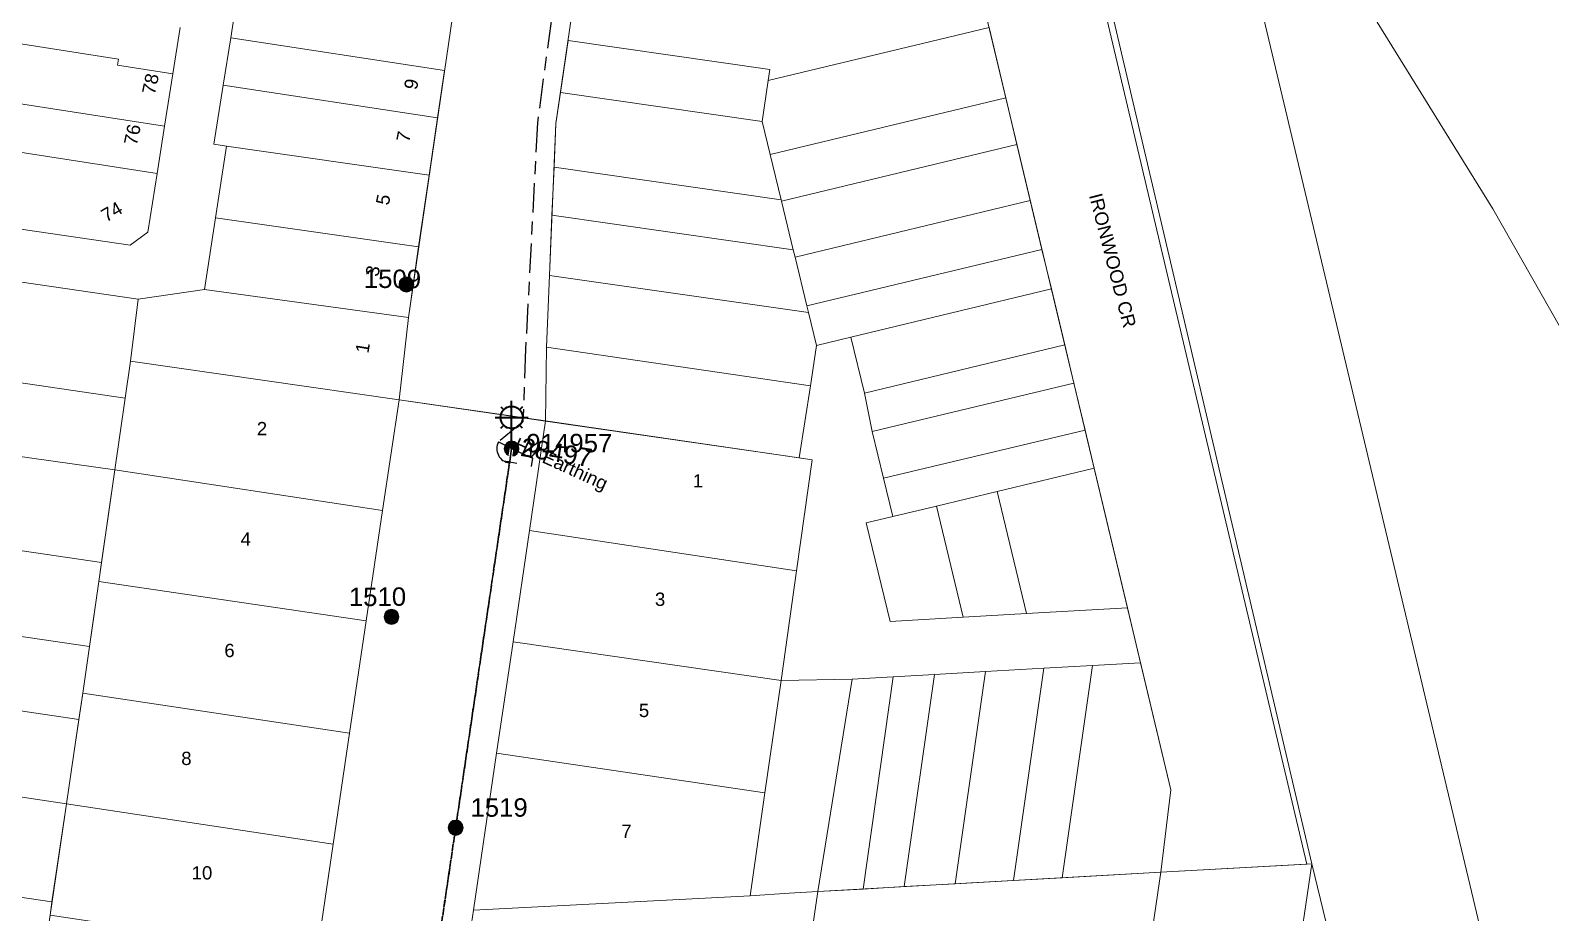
# Model space of a CAD drawing. Header units: metres. Extents: x 305195 to 306755, y 6261447 to 6263623.
# Drawn here: x 305777.4 to 305983.4, y 6262472.4 to 6262592 of the extents above; entities that cross this region are included whole.
import ezdxf
from ezdxf.enums import TextEntityAlignment as Align

# ---------------------------------------------------------------- set-up
doc = ezdxf.new("R2010")
doc.units = ezdxf.units.M
doc.linetypes.add('Cable Exist OH', pattern=[1, 1, 0])
doc.linetypes.add('Cable Exist UG', pattern=[8.2, 4, -1.2, 1.8, -1.2])
doc.layers.get('0').update_dxf_attribs({"color": 6})
doc.layers.add('Cadastre Land Parcels_SP_EXT', color=9, linetype='Continuous', lineweight=5)
doc.layers.add('Cadastre Roads_SP_EXT', color=9, linetype='Continuous', lineweight=5)
for name, color, linetype in [('Equip_SP_SL_EXT', 7, 'Continuous'), ('Mains_HV_EXT', 7, 'Continuous'), ('Mains_LV_EXT', 7, 'Continuous'), ('Mains_SL_EXT', 7, 'Continuous'), ('SupportsOH_SP_TR_HV_LV_SL_EXT', 7, 'Continuous')]:
    doc.layers.add(name, color=color, linetype=linetype)
doc.styles.add('iecARIAL', font='arial.ttf', dxfattribs={"height": 2})
doc.styles.add('POLE_LABEL', font='arial.ttf')
doc.styles.get("Standard").update_dxf_attribs({"font": 'arial.ttf'})
doc.linetypes.add('Cable E UG', pattern='A,6,-0.5,["E",Standard,S=1.7,R=0,X=0.5,Y=-1],-2.9', length=9.4)

# ---------------------------------------------------------------- blocks, each defined once
blk = doc.blocks.new('SL_LANTERN_EXT')
at = {"lineweight": 40}
for p, q in [((0, 1.97), (0, 6.47)), ((-2.25, 4.22), (2.25, 4.22)), ((-1.46, 5.68), (-1.06, 5.28)), ((1.46, 5.68), (1.06, 5.28)), ((-1.46, 2.76), (-1.06, 3.16)), ((0, 0), (0, 2.72)), ((1.46, 2.76), (1.06, 3.16))]:
    blk.add_line(p, q, dxfattribs=at)
blk.add_circle((0, 4.22), 1.5, dxfattribs=at)
at = {"style": 'iecARIAL', "flags": 8}
blk.add_attdef('ASSET_NUM', (1.5, 1.5), '', height=2.5, dxfattribs=at)
for tag, p, height, flags in [('OPERATING_VOLTAGE', (0.98, -1.65), 0.2, 9), ('ORIENTATION', (0.98, -1.85), 0.2, 9), ('OWNED_BY', (0.98, -2.05), 0.2, 9), ('STATE', (0.98, -2.25), 0.2, 9), ('CONSTRUCTED_VOLTAGE', (0.98, -0.65), 0.2, 9), ('CONTROL_TYPE', (0.98, -0.85), 0.2, 9), ('LANTERN_PURPOSE', (0.98, -1.05), 0.2, 9), ('LANTERN_TYPE', (0.98, -1.25), 0.2, 9), ('NO_PHASES', (0.98, -1.45), 0.2, 9), ('LNUMBER', (2.18, -3.25), 2.5, 8), ('USAGE', (0.98, -2.45), 0.2, 9), ('CEXIST', (0.98, -2.65), 0.2, 9), ('CNEW', (0.98, -2.85), 0.2, 9), ('CNUMBER', (0.98, -3.05), 0.2, 9), ('CREMOVE', (0.98, -3.25), 0.2, 9), ('CREPLACE', (0.98, -3.45), 0.2, 9), ('LKINGHEIGHT', (0.98, -3.65), 0.2, 9), ('LBRACKET', (0.98, -3.85), 0.2, 9), ('LBRACKETVOCAB', (0.98, -4.05), 0.2, 9), ('LCATEGORY', (0.98, -4.25), 0.2, 9), ('LCHARGE1', (0.98, -4.45), 0.2, 9), ('LCHARGE1PERCENT', (0.98, -4.65), 0.2, 9), ('LCHARGE2', (0.98, -4.85), 0.2, 9), ('LCHARGE2PERCENT', (0.98, -5.05), 0.2, 9), ('LCHARGE3', (0.98, -5.25), 0.2, 9), ('LCHARGE3PERCENT', (0.98, -5.45), 0.2, 9), ('LEXIST', (0.98, -5.65), 0.2, 9), ('LLAMP', (0.98, -5.85), 0.2, 9), ('LLAMPVOCAB', (0.98, -6.05), 0.2, 9), ('LMAST', (0.98, -6.25), 0.2, 9), ('LMASTVOCAB', (0.98, -6.45), 0.2, 9), ('LNEW', (0.98, -6.65), 0.2, 9), ('LANTNUMBER', (0.98, -6.85), 0.2, 9), ('LOUTREACH', (0.98, -7.25), 0.2, 9), ('LOUTREACHVOCAB', (0.98, -7.45), 0.2, 9), ('LRATECODE', (0.98, -7.65), 0.2, 9), ('LREMOVE', (0.98, -7.85), 0.2, 9), ('LREPLACE', (0.98, -8.05), 0.2, 9), ('LTYPE', (0.98, -8.25), 0.2, 9), ('STREETNAME', (0.98, -9.25), 0.2, 9), ('SUBURB', (0.98, -9.45), 0.2, 1), ('LTYPEVOCAB', (0.98, -8.45), 0.2, 9), ('LEGEND', (0.98, -8.65), 0.2, 9), ('LOCATION', (0.98, -8.85), 0.2, 9), ('NOTES', (0.98, -9.05), 0.2, 9)]:
    blk.add_attdef(tag, p, '', height=height, dxfattribs=dict(flags=flags))
blk = doc.blocks.new('POLE_EXT')
blk.add_hatch(color=256).paths.add_polyline_path([(-1, 0, 1), (1, 0, 1)])
blk.add_lwpolyline([(-1, 0, 1), (1, 0, 1)], format="xyb", close=True)
for tag, height, flags, p in [('pNumber', 2.5, 8, (-17.84, 2.07)), ('OWNED_BY', 0.2, 9, (1.35, -0.4)), ('SPECIAL_USE', 0.2, 9, (1.35, -0.8)), ('STATE', 0.2, 9, (1.35, -1)), ('cLV', 0.2, 9, (1.35, -1.4)), ('hDepth', 0.2, 9, (1.35, -1.6)), ('hDia', 0.2, 9, (1.35, -1.8)), ('cHV', 0.2, 9, (1.35, -2)), ('PARENT', 0.2, 9, (1.35, -0.6)), ('USAGE', 0.2, 9, (1.35, -1.2)), ('cLinedev', 0.2, 9, (1.35, -3.4)), ('pExisting', 0.2, 9, (1.35, -3.8)), ('LBRACKET', 0.2, 9, (1.35, -2.2)), ('LExisting', 0.2, 9, (1.35, -2.4)), ('LANTNUMBER', 0.2, 9, (1.35, -2.6)), ('LOther', 0.2, 9, (1.35, -2.8)), ('LRemove', 0.2, 9, (1.35, -3)), ('LEGEND', 0.2, 9, (1.35, -3.2)), ('LOCATION', 0.2, 9, (1.35, -3.6)), ('PFNUMBER', 0.2, 9, (1.35, -4)), ('NEWPFNUMBER', 0.2, 9, (1.35, -4.2)), ('pFooting', 0.2, 9, (1.35, -4.4)), ('pNew', 0.2, 9, (1.35, -4.6)), ('pRelocate', 0.2, 9, (1.35, -5)), ('pRemove', 0.2, 9, (1.35, -5.2)), ('pReplace', 0.2, 9, (1.35, -5.4)), ('pStay', 0.2, 9, (1.35, -5.6)), ('pType', 0.2, 9, (1.35, -5.8)), ('cspan', 0.2, 9, (1.35, -6)), ('STREETNAME', 0.2, 9, (1.35, -6.2)), ('SUBURB', 0.2, 9, (1.35, -6.4)), ('OPERATED_BY', 0.2, 9, (1.36, -7.01)), ('NOTES', 0.2, 9, (1.35, -6.6)), ('MAINTAINED_BY', 0.2, 9, (1.36, -6.81))]:
    blk.add_attdef(tag, text='', height=height, dxfattribs=dict(flags=flags)).set_placement(p, align=Align.MIDDLE_LEFT)
at = {"style": 'POLE_LABEL'}
for tag, height, flags, p in [('ASSET_NUM', 2.5, 8, (2, 2)), ('STRUCTURE_PLANT_NUMBER', 0.2, 9, (1.35, 0.03)), ('STREET_CODE', 0.2, 9, (1.35, -0.2))]:
    blk.add_attdef(tag, text='', height=height, dxfattribs=dict(at, flags=flags)).set_placement(p, align=Align.MIDDLE_LEFT)
at = {"flags": 1}
blk.add_attdef('Z', (1.35, -7.33), '', height=0.2, dxfattribs=at)
blk = doc.blocks.new('End Shackle_EXT')
at = {"flags": 9}
for tag, p in [('USAGE', (0, -1.4)), ('NOTES', (0, -1.6))]:
    blk.add_attdef(tag, text='', height=0.2, dxfattribs=at).set_placement(p, align=Align.MIDDLE_LEFT)
blk.add_wipeout([(0, 0.25), (1.81, 0.25), (1.82, -0.25), (0, -0.25)])
blk.add_line((1.81, -1), (1.81, 1))
at = {"flags": 1}
blk.add_attdef('Z', (0, 0), '', height=0.2, dxfattribs=at)
at = {"flags": 9}
for tag, p in [('CONNECTOR_TYPE', (0, 0)), ('CONSTRUCTED_VOLTAGE', (0, -0.2)), ('OPERATING_VOLTAGE', (0, -0.6)), ('ORIENTATION', (0, -0.8)), ('OWNED_BY', (0, -1)), ('STATE', (0, -1.2)), ('NO_PHASES', (0, -0.4))]:
    blk.add_attdef(tag, text='', height=0.2, dxfattribs=at).set_placement(p, align=Align.MIDDLE_LEFT)

msp = doc.modelspace()

# ---------------------------------------------------------------- linework, layer by layer
at = {"layer": 'Cadastre Land Parcels_SP_EXT', "linetype": 'Continuous'}
for points in [[(305817.35, 6262970.3), (305852.17, 6262858.62), (305855.06, 6262848.58), (305869.22, 6262799.23), (305892.99, 6262716.37), (305894.7, 6262710.17), (305912.28, 6262643.37), (305913.73, 6262637.84), (305951, 6262478.95), (305966.45, 6262415.33), (305972.53, 6262389.92), (305977.14, 6262370.7), (305981.07, 6262354.42), (305982.05, 6262350.28), (305985.05, 6262335.97), (305993, 6262389.57), (305993, 6262389.57), (305990.03, 6262402.1), (305931.13, 6262649.83), (305921.43, 6262688.88), (305911.26, 6262727.81), (305891.28, 6262800.43), (305881.47, 6262834.95), (305858.46, 6262912.33)], [(305797.64, 6262592.37), (305796.66, 6262586.09), (305795.55, 6262578.99), (305794.54, 6262572.57), (305793.29, 6262564.63), (305790.89, 6262562.87), (305765.21, 6262566.61), (305764.1, 6262559.6), (305791.96, 6262555.53), (305800.96, 6262556.84), (305802.45, 6262566.56), (305803.94, 6262576.29), (305802.23, 6262576.56), (305803.5, 6262584.54), (305804.51, 6262590.96), (305805.27, 6262596.04)]]:
    msp.add_lwpolyline(points, dxfattribs=at)
for points in [[(306040.91, 6262852.41), (305893.53, 6262872.68), (305909.62, 6262804.72), (305959.87, 6262593.1), (305975.55, 6262567.8), (305992.59, 6262537.83), (306002.8, 6262522.58), (305999.73, 6262501.24), (306003.93, 6262495.25), (306007.85, 6262489.17), (306011.34, 6262512.94), (306015.81, 6262544.06), (306020.33, 6262574.68), (306025.55, 6262610.19), (306014.83, 6262618.29), (306038.06, 6262832.41), (306040.91, 6262852.41)], [(305951, 6262478.95), (305913.73, 6262637.84), (305912.28, 6262643.37), (305894.7, 6262710.17), (305892.99, 6262716.37), (305892.94, 6262716.56), (305869.22, 6262799.23), (305865.92, 6262810.75), (305865.43, 6262810.54), (305892.31, 6262716.42), (305906.18, 6262664.38), (305911.49, 6262643.26), (305950.35, 6262478.91), (305951, 6262478.95)], [(306003.69, 6262495.58), (305999.73, 6262501.24), (306002.8, 6262522.58), (305992.59, 6262537.83), (305975.55, 6262567.8), (305959.87, 6262593.1), (305909.62, 6262804.72), (305891.28, 6262800.43), (305911.26, 6262727.81), (305921.43, 6262688.88), (305931.13, 6262649.83), (305990.03, 6262402.1), (306003.69, 6262495.58)], [(305909.55, 6262582.84), (305907.28, 6262592.39), (305877.34, 6262585.18), (305876.54, 6262579.61), (305877.62, 6262575.15), (305909.55, 6262582.84)], [(305796.66, 6262586.09), (305789.16, 6262587.27), (305789.29, 6262588.08), (305769.08, 6262591.22), (305767.83, 6262583.3), (305795.55, 6262578.99), (305796.66, 6262586.09)], [(305833.47, 6262586.55), (305804.51, 6262590.96), (305803.5, 6262584.54), (305832.53, 6262580.1), (305833.47, 6262586.55)], [(305877.34, 6262585.18), (305877.55, 6262586.66), (305850.22, 6262590.59), (305849.19, 6262583.55), (305876.54, 6262579.61), (305877.34, 6262585.18)], [(305832.53, 6262580.1), (305803.5, 6262584.54), (305802.23, 6262576.56), (305803.94, 6262576.29), (305831.4, 6262572.35), (305832.53, 6262580.1)], [(305795.55, 6262578.99), (305767.83, 6262583.3), (305766.82, 6262576.88), (305794.54, 6262572.57), (305795.55, 6262578.99)], [(305877.62, 6262575.15), (305876.54, 6262579.61), (305849.19, 6262583.55), (305848.58, 6262579.33), (305848.32, 6262573.44), (305879.1, 6262569.02), (305877.62, 6262575.15)], [(305911.06, 6262576.52), (305909.55, 6262582.84), (305877.62, 6262575.15), (305879.1, 6262569.02), (305879.14, 6262568.83), (305911.06, 6262576.52)], [(305793.29, 6262564.63), (305794.54, 6262572.57), (305766.82, 6262576.88), (305765.21, 6262566.61), (305790.89, 6262562.87), (305793.29, 6262564.63)], [(305831.4, 6262572.35), (305803.94, 6262576.29), (305802.45, 6262566.56), (305829.97, 6262562.63), (305831.4, 6262572.35)], [(305912.87, 6262568.91), (305911.06, 6262576.52), (305879.14, 6262568.83), (305880.74, 6262562.22), (305880.98, 6262561.23), (305912.87, 6262568.91)], [(305879.14, 6262568.83), (305879.1, 6262569.02), (305848.32, 6262573.44), (305848.04, 6262566.91), (305880.74, 6262562.22), (305879.14, 6262568.83)], [(305914.45, 6262562.28), (305912.87, 6262568.91), (305880.98, 6262561.23), (305882.58, 6262554.61), (305914.45, 6262562.28)], [(305829.97, 6262562.63), (305802.45, 6262566.56), (305800.96, 6262556.84), (305828.58, 6262553.06), (305829.97, 6262562.63)], [(305882.58, 6262554.61), (305880.98, 6262561.23), (305880.74, 6262562.22), (305848.04, 6262566.91), (305847.7, 6262558.76), (305882.79, 6262553.73), (305882.58, 6262554.61)], [(305888.54, 6262550.39), (305915.73, 6262556.93), (305914.45, 6262562.28), (305882.58, 6262554.61), (305882.79, 6262553.73), (305883.87, 6262549.26), (305888.54, 6262550.39)], [(305790.94, 6262547.13), (305791.96, 6262555.53), (305764.1, 6262559.6), (305763.99, 6262558.63), (305763.87, 6262557.67), (305763.74, 6262556.7), (305763.61, 6262555.74), (305763.47, 6262554.77), (305762.22, 6262546.22), (305790.22, 6262542.12), (305790.94, 6262547.13)], [(305883.87, 6262549.26), (305882.79, 6262553.73), (305847.7, 6262558.76), (305847.28, 6262549.03), (305883.08, 6262543.77), (305883.87, 6262549.26)], [(305828.58, 6262553.06), (305800.96, 6262556.84), (305791.96, 6262555.53), (305790.94, 6262547.13), (305827.31, 6262541.9), (305828.58, 6262553.06)], [(305917.54, 6262549.33), (305915.73, 6262556.93), (305888.54, 6262550.39), (305890.38, 6262542.79), (305917.54, 6262549.33)], [(305890.62, 6262525.2), (305894.25, 6262526.07), (305892.99, 6262531.26), (305891.45, 6262537.6), (305890.38, 6262542.79), (305888.54, 6262550.39), (305883.87, 6262549.26), (305883.08, 6262543.77), (305881.52, 6262534), (305883.29, 6262533.74), (305881.16, 6262518.72), (305879.08, 6262503.83), (305888.71, 6262504.01), (305894.3, 6262504.33), (305899.88, 6262504.65), (305906.79, 6262505.05), (305914.71, 6262505.5), (305921.3, 6262505.88), (305927.82, 6262506.23), (305926.04, 6262513.67), (305912.36, 6262512.9), (305903.78, 6262512.41), (305893.87, 6262511.84), (305890.62, 6262525.2)], [(305918.78, 6262544.14), (305917.54, 6262549.33), (305890.38, 6262542.79), (305891.45, 6262537.6), (305918.78, 6262544.14)], [(305827.31, 6262541.9), (305790.94, 6262547.13), (305788.81, 6262532.4), (305825.09, 6262526.89), (305827.31, 6262541.9)], [(305883.08, 6262543.77), (305847.28, 6262549.03), (305847.17, 6262539.01), (305879.04, 6262534.36), (305881.52, 6262534), (305883.08, 6262543.77)], [(305790.22, 6262542.12), (305762.22, 6262546.22), (305760.77, 6262536.33), (305788.82, 6262532.4), (305790.22, 6262542.12)], [(305920.29, 6262537.79), (305918.78, 6262544.14), (305891.45, 6262537.6), (305892.99, 6262531.26), (305920.29, 6262537.79)], [(305847.16, 6262539.02), (305844.98, 6262524.17), (305881.16, 6262518.72), (305883.29, 6262533.74), (305879.04, 6262534.36), (305847.16, 6262539.02)], [(305900.15, 6262527.48), (305908.39, 6262529.46), (305921.53, 6262532.6), (305920.29, 6262537.79), (305892.99, 6262531.26), (305894.25, 6262526.07), (305900.15, 6262527.48)], [(305788.82, 6262532.4), (305760.77, 6262536.33), (305758.96, 6262523.96), (305787, 6262519.84), (305788.82, 6262532.4)], [(305926.04, 6262513.67), (305921.53, 6262532.6), (305908.39, 6262529.46), (305912.36, 6262512.9), (305926.04, 6262513.67)], [(305825.09, 6262526.89), (305788.81, 6262532.4), (305786.63, 6262517.26), (305822.88, 6262511.92), (305825.09, 6262526.89)], [(305912.36, 6262512.9), (305908.39, 6262529.46), (305900.15, 6262527.48), (305903.78, 6262512.41), (305912.36, 6262512.9)], [(305903.78, 6262512.41), (305900.15, 6262527.48), (305894.25, 6262526.07), (305890.62, 6262525.2), (305893.87, 6262511.84), (305903.78, 6262512.41)], [(305786.63, 6262517.26), (305787, 6262519.84), (305758.96, 6262523.96), (305757.3, 6262512.57), (305785.35, 6262508.45), (305786.63, 6262517.26)], [(305881.16, 6262518.72), (305844.98, 6262524.17), (305842.76, 6262509.09), (305879.08, 6262503.83), (305881.16, 6262518.72)], [(305822.88, 6262511.92), (305786.63, 6262517.26), (305784.44, 6262502.12), (305820.61, 6262496.71), (305822.88, 6262511.92)], [(305784.44, 6262502.12), (305785.35, 6262508.45), (305757.3, 6262512.57), (305755.85, 6262502.68), (305783.92, 6262498.55), (305784.44, 6262502.12)], [(305879.08, 6262503.83), (305842.76, 6262509.09), (305840.53, 6262493.99), (305876.9, 6262488.58), (305879.08, 6262503.83)], [(305917.2, 6262477.07), (305921.3, 6262505.88), (305914.71, 6262505.5), (305910.61, 6262476.71), (305917.2, 6262477.07)], [(305930.56, 6262477.82), (305931.92, 6262489.01), (305927.82, 6262506.23), (305921.3, 6262505.88), (305917.2, 6262477.07), (305930.56, 6262477.82)], [(305880.19, 6262474.98), (305884.08, 6262475.22), (305888.71, 6262504.01), (305879.08, 6262503.83), (305876.9, 6262488.58), (305874.92, 6262474.64), (305880.19, 6262474.98)], [(305890.2, 6262475.56), (305894.3, 6262504.33), (305888.71, 6262504.01), (305884.08, 6262475.22), (305890.2, 6262475.56)], [(305895.77, 6262475.88), (305899.88, 6262504.65), (305894.3, 6262504.33), (305890.2, 6262475.56), (305895.77, 6262475.88)], [(305902.69, 6262476.26), (305906.79, 6262505.05), (305899.88, 6262504.65), (305895.77, 6262475.88), (305902.69, 6262476.26)], [(305910.61, 6262476.71), (305914.71, 6262505.5), (305906.79, 6262505.05), (305902.69, 6262476.26), (305910.61, 6262476.71)], [(305783.3, 6262494.27), (305783.92, 6262498.55), (305755.85, 6262502.68), (305754.18, 6262491.3), (305782.25, 6262487.11), (305783.3, 6262494.27)], [(305818.4, 6262481.65), (305820.61, 6262496.71), (305784.44, 6262502.12), (305783.3, 6262494.27), (305782.25, 6262487.11), (305818.4, 6262481.65)], [(305876.9, 6262488.58), (305840.53, 6262493.99), (305837.39, 6262472.7), (305874.92, 6262474.64), (305876.9, 6262488.58)], [(305782.25, 6262487.11), (305754.18, 6262491.3), (305752.23, 6262477.93), (305780.28, 6262473.81), (305782.25, 6262487.11)], [(305818.4, 6262481.65), (305782.25, 6262487.11), (305780.02, 6262472.02), (305816.17, 6262466.6), (305818.4, 6262481.65)], [(305780.02, 6262472.02), (305780.28, 6262473.81), (305752.23, 6262477.93), (305750.56, 6262466.55), (305778.6, 6262462.43), (305780.02, 6262472.02)], [(305930.56, 6262477.82), (305884.08, 6262475.22), (305882.21, 6262462.62), (305928.34, 6262462.81), (305930.56, 6262477.82)], [(305966.45, 6262415.33), (305951, 6262478.95), (305942.18, 6262418.97), (305966.45, 6262415.33)], [(305882.21, 6262462.62), (305884.08, 6262475.22), (305880.19, 6262474.98), (305874.92, 6262474.64), (305837.39, 6262472.7), (305835.38, 6262459.12), (305881.57, 6262458.41), (305882.21, 6262462.62)]]:
    msp.add_lwpolyline(points, close=True, dxfattribs=at)
at = {"layer": 'Cadastre Roads_SP_EXT', "linetype": 'Continuous'}
msp.add_lwpolyline([(305906.18, 6262664.38), (305848.49, 6262672.84), (305846.14, 6262673.19), (305845.34, 6262667.66), (305828.58, 6262553.06), (305827.31, 6262541.9), (305847.17, 6262539.01), (305847.28, 6262549.03), (305848.58, 6262579.33), (305858.92, 6262650.08), (305864.59, 6262654.3), (305888.58, 6262650.79), (305894.69, 6262645.2), (305931.92, 6262489.01), (305930.56, 6262477.82), (305950.35, 6262478.91), (305911.49, 6262643.26), (305906.18, 6262664.38)], close=True, dxfattribs=at)
for points in [[(305835.38, 6262459.12), (305837.39, 6262472.7), (305840.53, 6262493.99), (305842.76, 6262509.09), (305844.98, 6262524.17), (305847.16, 6262539.02), (305847.16, 6262539.02), (305827.31, 6262541.9), (305825.09, 6262526.89), (305822.88, 6262511.92), (305820.61, 6262496.71), (305818.4, 6262481.65), (305816.17, 6262466.6)], [(305942.18, 6262418.97), (305951, 6262478.95), (305930.56, 6262477.82), (305928.34, 6262462.81)]]:
    msp.add_lwpolyline(points, dxfattribs=at)
at = {"layer": 'Mains_HV_EXT', "linetype": 'Continuous'}
msp.add_lwpolyline([(305840.79, 6262536.19, 0.527865), (305842.28, 6262533.34)], format="xyb", dxfattribs=at)
at = {"layer": 'Mains_LV_EXT', "linetype": 'Cable Exist OH'}
msp.add_lwpolyline([(305834.99, 6262483.86), (305828.42, 6262439.34)], dxfattribs=at)

# ---------------------------------------------------------------- block references
at = {"layer": 'Equip_SP_SL_EXT'}
ref = msp.add_blockref('SL_LANTERN_EXT', (305842.57, 6262535.27), dxfattribs=at)
ref.add_attrib('ASSET_NUM', '28497', dxfattribs={"layer": '0', "height": 2.5, "rotation": 350.6986, "style": 'iecARIAL'}).set_placement((305844.07, 6262536.77), align=Align.TOP_LEFT)
at = {"layer": 'SupportsOH_SP_TR_HV_LV_SL_EXT'}
ref = msp.add_blockref('POLE_EXT', (305828.31, 6262557.52), dxfattribs=at)
ref.add_attrib('ASSET_NUM', '1509', dxfattribs={"layer": '0', "height": 2.5, "rotation": 359.6431, "style": 'POLE_LABEL'}).set_placement((305830.31, 6262558.27), align=Align.MIDDLE_RIGHT)
ref = msp.add_blockref('POLE_EXT', (305842.57, 6262535.27), dxfattribs=at)
ref.add_attrib('ASSET_NUM', '914957', dxfattribs={"layer": '0', "height": 2.5, "style": 'POLE_LABEL'}).set_placement((305844.57, 6262536.02), align=Align.MIDDLE_LEFT)
ref = msp.add_blockref('POLE_EXT', (305826.29, 6262512.46), dxfattribs=at)
ref.add_attrib('ASSET_NUM', '1510', dxfattribs={"layer": '0', "height": 2.5, "rotation": 0.3925, "style": 'POLE_LABEL'}).set_placement((305828.29, 6262513.21), align=Align.BOTTOM_RIGHT)
ref = msp.add_blockref('POLE_EXT', (305834.99, 6262483.86), dxfattribs=at)
ref.add_attrib('ASSET_NUM', '1519', dxfattribs={"layer": '0', "height": 2.5, "style": 'POLE_LABEL'}).set_placement((305836.99, 6262484.61), align=Align.BOTTOM_LEFT)

# ---------------------------------------------------------------- texts
at = {"layer": 'Cadastre Land Parcels_SP_EXT'}
for s, rotation, p in [('78', 77.8335, (305794.21, 6262583.17)), ('9', 78.6901, (305829.72, 6262583.83)), ('76', 77.9911, (305791.76, 6262576.29)), ('7', 78.6858, (305828.68, 6262576.71)), ('5', 78.6889, (305825.91, 6262568.17)), ('74', 30.231, (305787.62, 6262565.91)), ('3', 78.6843, (305824.5, 6262558.51)), ('1', 80.894, (305823.16, 6262548.11))]:
    msp.add_text(s, height=1.8, rotation=rotation, dxfattribs=at).set_placement(p)
for s, p in [('2', (305808.04, 6262537.08)), ('1', (305867.13, 6262530)), ('4', (305805.85, 6262522.12)), ('3', (305862, 6262513.95)), ('6', (305803.64, 6262507)), ('5', (305859.82, 6262498.87)), ('8', (305797.8, 6262492.37)), ('7', (305857.43, 6262482.48)), ('10', (305799.21, 6262476.85))]:
    msp.add_text(s, height=1.8, dxfattribs=at).set_placement(p)
at = {"layer": 'Cadastre Roads_SP_EXT'}
msp.add_text('IRONWOOD CR', height=1.8, rotation=284.5641, dxfattribs=at).set_placement((305920.81, 6262569.61))

# ---------------------------------------------------------------- next in the draw order: block references
at = {"layer": 'Mains_LV_EXT', "rotation": 260.4579505012413}
msp.add_blockref('End Shackle_EXT', (305842.57, 6262535.27), dxfattribs=at)

# ---------------------------------------------------------------- next in the draw order: linework, layer by layer
at = {"layer": 'Mains_HV_EXT', "linetype": 'Cable Exist UG'}
msp.add_lwpolyline([(305804.89, 6262676.53), (305804.76, 6262678.37), (305803.02, 6262682.41), (305803.02, 6262682.41), (305836.45, 6262697.66), (305848.88, 6262669.98), (305848.88, 6262669.98), (305847.13, 6262660.22), (305857.02, 6262658.88), (305856, 6262650.39), (305856, 6262650.39), (305852.36, 6262626.04), (305846.06, 6262579.46), (305844.47, 6262548.82), (305844.1, 6262538.92), (305840.79, 6262536.19), (305842.57, 6262535.27)], dxfattribs=at)
at = {"layer": 'Mains_HV_EXT', "linetype": 'Cable Exist OH'}
msp.add_lwpolyline([(305828.42, 6262439.32), (305834.99, 6262483.86), (305842.57, 6262535.27)], dxfattribs=at)
at = {"layer": 'Mains_HV_EXT', "linetype": 'Cable E UG'}
msp.add_lwpolyline([(305842.57, 6262535.27), (305845.41, 6262533.98), (305845.41, 6262533.98), (305845.24, 6262532.83)], dxfattribs=at)
at = {"layer": 'Mains_LV_EXT', "linetype": 'Cable Exist OH'}
msp.add_lwpolyline([(305842.57, 6262535.27), (305834.99, 6262483.86)], dxfattribs=at)
at = {"layer": 'Mains_SL_EXT', "linetype": 'Cable Exist OH'}
msp.add_lwpolyline([(305842.57, 6262535.27), (305834.99, 6262483.86), (305828.42, 6262439.32)], dxfattribs=at)

# ---------------------------------------------------------------- next in the draw order: texts
at = {"layer": 'Mains_HV_EXT'}
msp.add_text('HV Earthing', height=1.8, rotation=335.5488, dxfattribs=at).set_placement((305842.74, 6262535.2))

doc.saveas('drawing.dxf')
